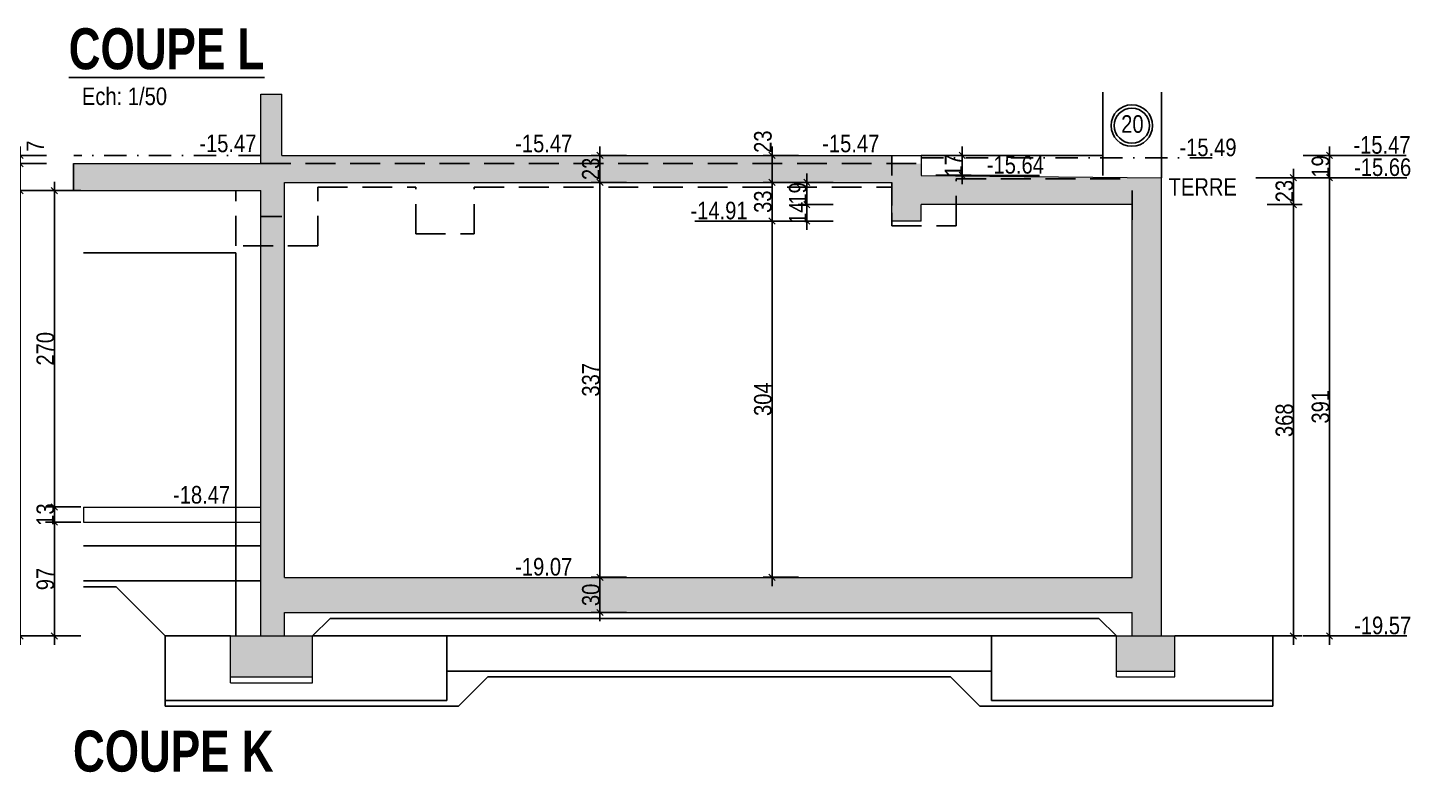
# Model space of a CAD drawing. Header units: centimetres. Extents: x 10803 to 23268, y -4986 to -786.
# Drawn here: x 20999 to 22178, y -3184 to -2554 of the extents above; entities that cross this region are included whole.
import ezdxf
from ezdxf.enums import TextEntityAlignment as Align

# ---------------------------------------------------------------- set-up
doc = ezdxf.new("R2010")
doc.units = ezdxf.units.CM
doc.header["$PDMODE"] = 1
doc.header["$PDSIZE"] = -2
doc.linetypes.add('CACHEX2', pattern=[19.05, 12.7, -6.35])
doc.linetypes.add('TIRETPT2', pattern=[12.7, 6.35, -3.175, 0, -3.175])
for name, color, linetype in [('01_cote_gen', 4, 'Continuous'), ('01_linteaux', 2, 'Continuous'), ('01_murs_sup', 2, 'CACHEX2'), ('01_poch_BN', 9, 'Continuous'), ('01_texte', 230, 'Continuous'), ('AA_COTES', 2, 'Continuous'), ('txt', 3, 'Continuous')]:
    doc.layers.add(name, color=color, linetype=linetype)
doc.layers.add('01_murs_coup', color=5, linetype='Continuous', lineweight=60)
doc.styles.add('Arial Narrow', font='ARIALN.TTF')
doc.styles.add('impact', font='impact.ttf')
doc.styles.add('STYLE2', font='ARIALN.TTF')
doc.dimstyles.new('JB50', dxfattribs={"dimscale": 0.1, "dimtxt": 150, "dimasz": 15, "dimexe": 0.1, "dimexo": 0.1, "dimgap": 0.09, "dimtad": 1, "dimdec": 1, "dimdsep": 46, "dimtxsty": 'STYLE2', "dimblk1": 'BOND_G', "dimblk2": 'BOND_D', "dimsah": 1, "dimcen": 1.5, "dimdle": 0.01, "dimse1": 1, "dimse2": 1, "dimclrd": 4, "dimclre": 2, "dimclrt": 6, "dimazin": 2, "dimtfac": 2.333333, "dimtdec": 1, "dimtix": 1, "dimtmove": 2, "dimatfit": 3, "dimldrblk": 'BOND_G', "dimfxl": 1, "dimtolj": 1, "dimtzin": 0, "dimarcsym": 0})

# ---------------------------------------------------------------- blocks, each defined once
blk = doc.blocks.new('BOND_G')
at = {"layer": 'AA_COTES', "color": 0}
for p, q in [((0, -5), (0, 15)), ((5, 0), (-5, 0)), ((1.77, 1.77), (-1.77, -1.77))]:
    blk.add_line(p, q, dxfattribs=at)
blk = doc.blocks.new('BOND_D')
at = {"layer": 'AA_COTES', "color": 0}
for p, q in [((5, 0), (-5, 0)), ((-1.77, -1.77), (1.77, 1.77)), ((0, 5), (0, -15))]:
    blk.add_line(p, q, dxfattribs=at)
blk = doc.blocks.new('*D2385')
at = {"layer": '01_cote_gen', "color": 4, "lineweight": -2, "transparency": 16777216}
blk.add_line((20992.3, -3071.5), (20992.3, -2694.5), dxfattribs=at)
at = {"layer": 'Defpoints', "color": 0, "lineweight": 0, "transparency": 16777216}
for p in [(20992.3, -2693), (21089.8, -2693), (21113.6, -3073)]:
    blk.add_point(p, dxfattribs=at)
at = {"layer": '01_cote_gen', "color": 4, "lineweight": -2, "transparency": 16777216, "xscale": 1.5, "yscale": 1.5, "zscale": 1.5}
for name, p, rotation in [('BOND_D', (20992.3, -2693), 90), ('BOND_G', (20992.3, -3073), 270)]:
    blk.add_blockref(name, p, dxfattribs=dict(at, rotation=rotation))
at = {"layer": '01_cote_gen', "color": 6, "transparency": 16777216, "insert": (20984.6, -2883), "char_height": 15, "attachment_point": 5, "rotation": 90, "style": 'STYLE2'}
blk.add_mtext('\\A1;380', dxfattribs=at)
blk = doc.blocks.new('*D2386')
at = {"layer": '01_cote_gen', "color": 4, "lineweight": -2, "transparency": 16777216}
blk.add_line((20992.3, -2691.5), (20992.3, -2671.5), dxfattribs=at)
at = {"layer": 'Defpoints', "color": 0, "lineweight": 0, "transparency": 16777216}
for p in [(20992.3, -2670), (21039.5, -2670), (21039.5, -2693)]:
    blk.add_point(p, dxfattribs=at)
at = {"layer": '01_cote_gen', "color": 4, "lineweight": -2, "transparency": 16777216, "xscale": 1.5, "yscale": 1.5, "zscale": 1.5}
for name, p, rotation in [('BOND_D', (20992.3, -2670), 90), ('BOND_G', (20992.3, -2693), 270)]:
    blk.add_blockref(name, p, dxfattribs=dict(at, rotation=rotation))
at = {"layer": '01_cote_gen', "color": 6, "transparency": 16777216, "insert": (20984.6, -2681.5), "char_height": 15, "attachment_point": 5, "rotation": 90, "style": 'STYLE2'}
blk.add_mtext('\\A1;23', dxfattribs=at)
blk = doc.blocks.new('*D2387')
at = {"layer": '01_cote_gen', "color": 4, "lineweight": -2, "transparency": 16777216}
blk.add_line((20992.3, -2668.5), (20992.3, -2664.5), dxfattribs=at)
at = {"layer": 'Defpoints', "color": 0, "lineweight": 0, "transparency": 16777216}
for p in [(20992.3, -2663), (21041.1, -2663), (21041.1, -2670)]:
    blk.add_point(p, dxfattribs=at)
at = {"layer": '01_cote_gen', "color": 4, "lineweight": -2, "transparency": 16777216, "xscale": 1.5, "yscale": 1.5, "zscale": 1.5}
for name, p, rotation in [('BOND_D', (20992.3, -2663), 90), ('BOND_G', (20992.3, -2670), 270)]:
    blk.add_blockref(name, p, dxfattribs=dict(at, rotation=rotation))
at = {"layer": '01_cote_gen', "color": 6, "transparency": 16777216, "insert": (21005.2, -2655.1), "char_height": 15, "attachment_point": 5, "rotation": 90, "style": 'STYLE2'}
blk.add_mtext('\\A1;7', dxfattribs=at)
blk = doc.blocks.new('*D2388')
at = {"layer": '01_cote_gen', "color": 4, "lineweight": -2, "transparency": 16777216}
blk.add_line((21021.5, -2961.5), (21021.5, -2694.5), dxfattribs=at)
at = {"layer": 'Defpoints', "color": 0, "lineweight": 0, "transparency": 16777216}
for p in [(21021.5, -2693), (21050, -2693), (21037.8, -2963)]:
    blk.add_point(p, dxfattribs=at)
at = {"layer": '01_cote_gen', "color": 4, "lineweight": -2, "transparency": 16777216, "xscale": 1.5, "yscale": 1.5, "zscale": 1.5}
for name, p, rotation in [('BOND_D', (21021.5, -2693), 90), ('BOND_G', (21021.5, -2963), 270)]:
    blk.add_blockref(name, p, dxfattribs=dict(at, rotation=rotation))
at = {"layer": '01_cote_gen', "color": 6, "transparency": 16777216, "insert": (21013.8, -2828), "char_height": 15, "attachment_point": 5, "rotation": 90, "style": 'STYLE2'}
blk.add_mtext('\\A1;270', dxfattribs=at)
blk = doc.blocks.new('*D2389')
at = {"layer": '01_cote_gen', "color": 4, "lineweight": -2, "transparency": 16777216}
blk.add_line((21021.5, -3071.5), (21021.5, -2977.5), dxfattribs=at)
at = {"layer": 'Defpoints', "color": 0, "lineweight": 0, "transparency": 16777216}
for p in [(21021.5, -2976), (21092.7, -2976), (21120.5, -3073)]:
    blk.add_point(p, dxfattribs=at)
at = {"layer": '01_cote_gen', "color": 4, "lineweight": -2, "transparency": 16777216, "xscale": 1.5, "yscale": 1.5, "zscale": 1.5}
for name, p, rotation in [('BOND_D', (21021.5, -2976), 90), ('BOND_G', (21021.5, -3073), 270)]:
    blk.add_blockref(name, p, dxfattribs=dict(at, rotation=rotation))
at = {"layer": '01_cote_gen', "color": 6, "transparency": 16777216, "insert": (21013.8, -3024.5), "char_height": 15, "attachment_point": 5, "rotation": 90, "style": 'STYLE2'}
blk.add_mtext('\\A1;97', dxfattribs=at)
blk = doc.blocks.new('*D2390')
at = {"layer": '01_cote_gen', "color": 4, "lineweight": -2, "transparency": 16777216}
for p, q in [((21021.5, -2961.5), (21021.5, -2960)), ((21021.5, -2963), (21021.5, -2976)), ((21021.5, -2977.5), (21021.5, -2979))]:
    blk.add_line(p, q, dxfattribs=at)
at = {"layer": 'Defpoints', "color": 0, "lineweight": 0, "transparency": 16777216}
for p in [(21080.8, -2963), (21021.5, -2976), (21080.8, -2976)]:
    blk.add_point(p, dxfattribs=at)
at = {"layer": '01_cote_gen', "color": 4, "lineweight": -2, "transparency": 16777216, "xscale": 1.5, "yscale": 1.5, "zscale": 1.5}
for name, p, rotation in [('BOND_G', (21021.5, -2963), 270), ('BOND_D', (21021.5, -2976), 90)]:
    blk.add_blockref(name, p, dxfattribs=dict(at, rotation=rotation))
at = {"layer": '01_cote_gen', "color": 6, "transparency": 16777216, "insert": (21013.8, -2969.5), "char_height": 15, "attachment_point": 5, "rotation": 90, "style": 'STYLE2'}
blk.add_mtext('\\A1;13', dxfattribs=at)
blk = doc.blocks.new('*D2391')
at = {"layer": '01_cote_gen', "color": 4, "lineweight": -2, "transparency": 16777216}
blk.add_line((21486.7, -3051.5), (21486.7, -3024.5), dxfattribs=at)
at = {"layer": 'Defpoints', "color": 0, "lineweight": 0, "transparency": 16777216}
for p in [(21486.7, -3023), (21495.4, -3023), (21495.4, -3053)]:
    blk.add_point(p, dxfattribs=at)
at = {"layer": '01_cote_gen', "color": 4, "lineweight": -2, "transparency": 16777216, "xscale": 1.5, "yscale": 1.5, "zscale": 1.5}
for name, p, rotation in [('BOND_D', (21486.7, -3023), 90), ('BOND_G', (21486.7, -3053), 270)]:
    blk.add_blockref(name, p, dxfattribs=dict(at, rotation=rotation))
at = {"layer": '01_cote_gen', "color": 6, "transparency": 16777216, "insert": (21479, -3038), "char_height": 15, "attachment_point": 5, "rotation": 90, "style": 'STYLE2'}
blk.add_mtext('\\A1;30', dxfattribs=at)
blk = doc.blocks.new('*D2392')
at = {"layer": '01_cote_gen', "color": 4, "lineweight": -2, "transparency": 16777216}
blk.add_line((21486.7, -3021.5), (21486.7, -2687.5), dxfattribs=at)
at = {"layer": 'Defpoints', "color": 0, "lineweight": 0, "transparency": 16777216}
for p in [(21486.7, -2686), (21527.9, -2686), (21509.2, -3023)]:
    blk.add_point(p, dxfattribs=at)
at = {"layer": '01_cote_gen', "color": 4, "lineweight": -2, "transparency": 16777216, "xscale": 1.5, "yscale": 1.5, "zscale": 1.5}
for name, p, rotation in [('BOND_D', (21486.7, -2686), 90), ('BOND_G', (21486.7, -3023), 270)]:
    blk.add_blockref(name, p, dxfattribs=dict(at, rotation=rotation))
at = {"layer": '01_cote_gen', "color": 6, "transparency": 16777216, "insert": (21479, -2854.5), "char_height": 15, "attachment_point": 5, "rotation": 90, "style": 'STYLE2'}
blk.add_mtext('\\A1;337', dxfattribs=at)
blk = doc.blocks.new('*D2393')
at = {"layer": '01_cote_gen', "color": 4, "lineweight": -2, "transparency": 16777216}
blk.add_line((21486.7, -2684.5), (21486.7, -2664.5), dxfattribs=at)
at = {"layer": 'Defpoints', "color": 0, "lineweight": 0, "transparency": 16777216}
for p in [(21486.7, -2663), (21535.8, -2663), (21535.8, -2686)]:
    blk.add_point(p, dxfattribs=at)
at = {"layer": '01_cote_gen', "color": 4, "lineweight": -2, "transparency": 16777216, "xscale": 1.5, "yscale": 1.5, "zscale": 1.5}
for name, p, rotation in [('BOND_D', (21486.7, -2663), 90), ('BOND_G', (21486.7, -2686), 270)]:
    blk.add_blockref(name, p, dxfattribs=dict(at, rotation=rotation))
at = {"layer": '01_cote_gen', "color": 6, "transparency": 16777216, "insert": (21479, -2674.5), "char_height": 15, "attachment_point": 5, "rotation": 90, "style": 'STYLE2'}
blk.add_mtext('\\A1;23', dxfattribs=at)
blk = doc.blocks.new('*D2420')
at = {"layer": '01_cote_gen', "color": 4, "lineweight": -2, "transparency": 16777216}
blk.add_line((21633.4, -2684.5), (21633.4, -2664.5), dxfattribs=at)
at = {"layer": 'Defpoints', "color": 0, "lineweight": 0, "transparency": 16777216}
for p in [(21633.4, -2663), (21655.9, -2663), (21655.9, -2686)]:
    blk.add_point(p, dxfattribs=at)
at = {"layer": '01_cote_gen', "color": 4, "lineweight": -2, "transparency": 16777216, "xscale": 1.5, "yscale": 1.5, "zscale": 1.5}
for name, p, rotation in [('BOND_D', (21633.4, -2663), 90), ('BOND_G', (21633.4, -2686), 270)]:
    blk.add_blockref(name, p, dxfattribs=dict(at, rotation=rotation))
at = {"layer": '01_cote_gen', "color": 6, "transparency": 16777216, "insert": (21625.7, -2651.3), "char_height": 15, "attachment_point": 5, "rotation": 90, "style": 'STYLE2'}
blk.add_mtext('\\A1;23', dxfattribs=at)
blk = doc.blocks.new('*D2421')
at = {"layer": '01_cote_gen', "color": 4, "lineweight": -2, "transparency": 16777216}
blk.add_line((22108.8, -2683.5), (22108.8, -3071.5), dxfattribs=at)
at = {"layer": 'Defpoints', "color": 0, "lineweight": 0, "transparency": 16777216}
for p in [(22036.5, -2682), (22047.9, -3073), (22108.8, -3073)]:
    blk.add_point(p, dxfattribs=at)
at = {"layer": '01_cote_gen', "color": 4, "lineweight": -2, "transparency": 16777216, "xscale": 1.5, "yscale": 1.5, "zscale": 1.5}
for name, p, rotation in [('BOND_G', (22108.8, -2682), 90), ('BOND_D', (22108.8, -3073), 270)]:
    blk.add_blockref(name, p, dxfattribs=dict(at, rotation=rotation))
at = {"layer": '01_cote_gen', "color": 6, "lineweight": 0, "transparency": 16777216, "insert": (22101.2, -2877.5), "char_height": 15, "attachment_point": 5, "rotation": 90, "style": 'STYLE2'}
blk.add_mtext('\\A1;391', dxfattribs=at)
blk = doc.blocks.new('*D2445')
at = {"layer": '01_cote_gen', "color": 4, "lineweight": -2, "transparency": 16777216}
blk.add_line((22078, -2683.5), (22078, -2703.5), dxfattribs=at)
at = {"layer": 'Defpoints', "color": 0, "lineweight": 0, "transparency": 16777216}
for p in [(21965.5, -2682), (21940.5, -2705), (22078, -2705)]:
    blk.add_point(p, dxfattribs=at)
at = {"layer": '01_cote_gen', "color": 4, "lineweight": -2, "transparency": 16777216, "xscale": 1.5, "yscale": 1.5, "zscale": 1.5}
for name, p, rotation in [('BOND_G', (22078, -2682), 90), ('BOND_D', (22078, -2705), 270)]:
    blk.add_blockref(name, p, dxfattribs=dict(at, rotation=rotation))
at = {"layer": '01_cote_gen', "color": 6, "lineweight": 0, "transparency": 16777216, "insert": (22070.4, -2693.5), "char_height": 15, "attachment_point": 5, "rotation": 90, "style": 'STYLE2'}
blk.add_mtext('\\A1;23', dxfattribs=at)
blk = doc.blocks.new('*D2446')
at = {"layer": '01_cote_gen', "color": 4, "lineweight": -2, "transparency": 16777216}
blk.add_line((22078, -2706.5), (22078, -3071.5), dxfattribs=at)
at = {"layer": 'Defpoints', "color": 0, "lineweight": 0, "transparency": 16777216}
for p in [(22055.5, -2705), (22041.4, -3073), (22078, -3073)]:
    blk.add_point(p, dxfattribs=at)
at = {"layer": '01_cote_gen', "color": 4, "lineweight": -2, "transparency": 16777216, "xscale": 1.5, "yscale": 1.5, "zscale": 1.5}
for name, p, rotation in [('BOND_G', (22078, -2705), 90), ('BOND_D', (22078, -3073), 270)]:
    blk.add_blockref(name, p, dxfattribs=dict(at, rotation=rotation))
at = {"layer": '01_cote_gen', "color": 6, "lineweight": 0, "transparency": 16777216, "insert": (22070.4, -2889), "char_height": 15, "attachment_point": 5, "rotation": 90, "style": 'STYLE2'}
blk.add_mtext('\\A1;368', dxfattribs=at)
blk = doc.blocks.new('*D2447')
at = {"layer": '01_cote_gen', "color": 4, "lineweight": -2, "transparency": 16777216}
blk.add_line((21795.6, -2664.5), (21795.6, -2678.5), dxfattribs=at)
at = {"layer": 'Defpoints', "color": 0, "lineweight": 0, "transparency": 16777216}
for p in [(21760.5, -2663), (21760.5, -2680), (21795.6, -2680)]:
    blk.add_point(p, dxfattribs=at)
at = {"layer": '01_cote_gen', "color": 4, "lineweight": -2, "transparency": 16777216, "xscale": 1.5, "yscale": 1.5, "zscale": 1.5}
for name, p, rotation in [('BOND_G', (21795.6, -2663), 90), ('BOND_D', (21795.6, -2680), 270)]:
    blk.add_blockref(name, p, dxfattribs=dict(at, rotation=rotation))
at = {"layer": '01_cote_gen', "color": 6, "lineweight": 0, "transparency": 16777216, "insert": (21788.1, -2671.5), "char_height": 15, "attachment_point": 5, "rotation": 90, "style": 'STYLE2'}
blk.add_mtext('\\A1;17', dxfattribs=at)
blk = doc.blocks.new('*D2449')
at = {"layer": '01_cote_gen', "color": 4, "lineweight": -2, "transparency": 16777216}
blk.add_line((22108.8, -2664.5), (22108.8, -2680.5), dxfattribs=at)
at = {"layer": 'Defpoints', "color": 0, "lineweight": 0, "transparency": 16777216}
for p in [(21760.5, -2663), (21965.5, -2682), (22108.8, -2682)]:
    blk.add_point(p, dxfattribs=at)
at = {"layer": '01_cote_gen', "color": 4, "lineweight": -2, "transparency": 16777216, "xscale": 1.5, "yscale": 1.5, "zscale": 1.5}
for name, p, rotation in [('BOND_G', (22108.8, -2663), 90), ('BOND_D', (22108.8, -2682), 270)]:
    blk.add_blockref(name, p, dxfattribs=dict(at, rotation=rotation))
at = {"layer": '01_cote_gen', "color": 6, "lineweight": 0, "transparency": 16777216, "insert": (22101.2, -2672.5), "char_height": 15, "attachment_point": 5, "rotation": 90, "style": 'STYLE2'}
blk.add_mtext('\\A1;19', dxfattribs=at)
blk = doc.blocks.new('*D2426')
at = {"layer": '01_cote_gen', "color": 4, "lineweight": -2, "transparency": 16777216}
blk.add_line((21633.4, -3021.5), (21633.4, -2720.5), dxfattribs=at)
at = {"layer": 'Defpoints', "color": 0, "lineweight": 0, "transparency": 16777216}
for p in [(21633.4, -2719), (21735.5, -2719), (21735.5, -3023)]:
    blk.add_point(p, dxfattribs=at)
at = {"layer": '01_cote_gen', "color": 4, "lineweight": -2, "transparency": 16777216, "xscale": 1.5, "yscale": 1.5, "zscale": 1.5}
for name, p, rotation in [('BOND_D', (21633.4, -2719), 90), ('BOND_G', (21633.4, -3023), 270)]:
    blk.add_blockref(name, p, dxfattribs=dict(at, rotation=rotation))
at = {"layer": '01_cote_gen', "color": 6, "lineweight": 0, "transparency": 16777216, "insert": (21625.7, -2871), "char_height": 15, "attachment_point": 5, "rotation": 90, "style": 'STYLE2'}
blk.add_mtext('\\A1;304', dxfattribs=at)
blk = doc.blocks.new('*D2427')
at = {"layer": '01_cote_gen', "color": 4, "lineweight": -2, "transparency": 16777216}
blk.add_line((21633.4, -2717.5), (21633.4, -2687.5), dxfattribs=at)
at = {"layer": 'Defpoints', "color": 0, "lineweight": 0, "transparency": 16777216}
for p in [(21633.4, -2686), (21655.9, -2686), (21655.9, -2719)]:
    blk.add_point(p, dxfattribs=at)
at = {"layer": '01_cote_gen', "color": 4, "lineweight": -2, "transparency": 16777216, "xscale": 1.5, "yscale": 1.5, "zscale": 1.5}
for name, p, rotation in [('BOND_D', (21633.4, -2686), 90), ('BOND_G', (21633.4, -2719), 270)]:
    blk.add_blockref(name, p, dxfattribs=dict(at, rotation=rotation))
at = {"layer": '01_cote_gen', "color": 6, "lineweight": 0, "transparency": 16777216, "insert": (21625.7, -2702.5), "char_height": 15, "attachment_point": 5, "rotation": 90, "style": 'STYLE2'}
blk.add_mtext('\\A1;33', dxfattribs=at)
blk = doc.blocks.new('*D2428')
at = {"layer": '01_poch_BN', "color": 4, "lineweight": -2, "transparency": 16777216}
blk.add_line((21663.1, -2703.5), (21663.1, -2687.5), dxfattribs=at)
at = {"layer": 'Defpoints', "color": 0, "lineweight": 0, "transparency": 16777216}
for p in [(21663.1, -2686), (21676.3, -2686), (21676.3, -2705)]:
    blk.add_point(p, dxfattribs=at)
at = {"layer": '01_poch_BN', "color": 4, "lineweight": -2, "transparency": 16777216, "xscale": 1.5, "yscale": 1.5, "zscale": 1.5}
for name, p, rotation in [('BOND_D', (21663.1, -2686), 90), ('BOND_G', (21663.1, -2705), 270)]:
    blk.add_blockref(name, p, dxfattribs=dict(at, rotation=rotation))
at = {"layer": '01_poch_BN', "color": 6, "lineweight": 0, "transparency": 16777216, "insert": (21655.4, -2695.5), "char_height": 15, "attachment_point": 5, "rotation": 90, "style": 'STYLE2'}
blk.add_mtext('\\A1;19', dxfattribs=at)
blk = doc.blocks.new('*D2454')
at = {"layer": '01_poch_BN', "color": 4, "lineweight": -2, "transparency": 16777216}
for p, q in [((21663.1, -2703.5), (21663.1, -2702)), ((21663.1, -2705), (21663.1, -2719)), ((21663.1, -2720.5), (21663.1, -2722))]:
    blk.add_line(p, q, dxfattribs=at)
at = {"layer": 'Defpoints', "color": 0, "lineweight": 0, "transparency": 16777216}
for p in [(21760.5, -2705), (21663.1, -2719), (21760.5, -2719)]:
    blk.add_point(p, dxfattribs=at)
at = {"layer": '01_poch_BN', "color": 4, "lineweight": -2, "transparency": 16777216, "xscale": 1.5, "yscale": 1.5, "zscale": 1.5}
for name, p, rotation in [('BOND_G', (21663.1, -2705), 270), ('BOND_D', (21663.1, -2719), 90)]:
    blk.add_blockref(name, p, dxfattribs=dict(at, rotation=rotation))
at = {"layer": '01_poch_BN', "color": 6, "lineweight": 0, "transparency": 16777216, "insert": (21655.5, -2712), "char_height": 15, "attachment_point": 5, "rotation": 90, "style": 'STYLE2'}
blk.add_mtext('\\A1;14', dxfattribs=at)

msp = doc.modelspace()

# ---------------------------------------------------------------- hatches: boundary and pattern name
at = {"layer": '01_poch_BN', "lineweight": 0}
h = msp.add_hatch(color=256, dxfattribs=at)
h.dxf.hatch_style = 1
h.paths.add_polyline_path([(21197.55, -2670.03), (21037.81, -2670.03), (21037.81, -2693.03), (21197.55, -2693.03), (21197.55, -2740.03), (21217.55, -2740.03), (21217.55, -2686.03), (21735.55, -2686.03), (21735.55, -2719.03), (21760.55, -2719.03), (21760.55, -2705.03), (21940.54, -2705.03), (21940.54, -3023.03), (21440.55, -3023.03), (21217.55, -3023.03), (21217.55, -2740.03), (21197.55, -2740.03), (21197.55, -3073.03), (21217.55, -3073.03), (21217.55, -3053.03), (21940.54, -3053.03), (21940.54, -3073.03), (21965.54, -3073.03), (21965.54, -2682.03), (21760.55, -2680.03), (21760.55, -2670.03)])
h.paths.add_polyline_path([(21215.55, -2610.84), (21197.55, -2610.84), (21197.55, -2670.03), (21735.55, -2670.03), (21735.55, -2663.03), (21215.55, -2663.03)])
h.paths.add_polyline_path([(21977.03, -3073.03), (21927.03, -3073.03), (21927.03, -3103.03), (21977.03, -3103.03)])
h.paths.add_polyline_path([(21241.54, -3073.03), (21171.54, -3073.03), (21171.54, -3108.03), (21241.54, -3108.03)])

# ---------------------------------------------------------------- linework, layer by layer
at = {"layer": '01_linteaux', "ltscale": 0.5}
for p, q in [((21915.54, -2680.03), (21915.54, -2608.98)), ((21965.54, -2682.03), (21965.54, -2608.98)), ((21760.55, -2663.03), (21915.54, -2663.03)), ((21046.28, -2746.03), (21176.05, -2746.03)), ((21176.05, -3073.03), (21176.05, -2746.03)), ((21046.28, -2996.03), (21197.55, -2996.03)), ((21046.28, -3026.03), (21197.55, -3026.03)), ((21046.28, -3031.03), (21074.05, -3031.03)), ((21116.05, -3073.03), (21074.05, -3031.03)), ((21256.54, -3058.03), (21241.54, -3073.03)), ((21256.54, -3058.03), (21912.03, -3058.03)), ((21912.03, -3058.03), (21927.03, -3073.03)), ((21171.54, -3073.03), (21116.05, -3073.03)), ((21116.05, -3073.03), (21116.05, -3133.03)), ((21241.54, -3073.03), (21356.05, -3073.03)), ((21356.05, -3073.03), (21356.05, -3128.03)), ((21356.05, -3073.03), (21820.54, -3073.03)), ((21927.03, -3073.03), (21820.54, -3073.03)), ((21820.54, -3073.03), (21820.54, -3128.03)), ((21977.03, -3073.03), (22060.54, -3073.03)), ((22060.54, -3073.03), (22060.54, -3133.03)), ((21356.05, -3103.03), (21820.54, -3103.03)), ((21366.05, -3133.03), (21391.05, -3108.03)), ((21391.05, -3108.03), (21785.54, -3108.03)), ((21810.54, -3133.03), (21785.54, -3108.03)), ((21116.05, -3128.03), (21356.05, -3128.03)), ((21116.05, -3133.03), (21366.05, -3133.03)), ((21810.54, -3133.03), (22060.54, -3133.03)), ((21820.54, -3128.03), (22060.54, -3128.03))]:
    msp.add_line(p, q, dxfattribs=at)
at = {"layer": '01_murs_coup', "lineweight": 0}
for p, q in [((21197.55, -2670.03), (21197.55, -2610.84)), ((21215.55, -2663.03), (21215.55, -2610.84)), ((21215.55, -2663.03), (21760.55, -2663.03)), ((21760.55, -2663.03), (21760.55, -2680.03)), ((21760.55, -2663.03), (21760.55, -2680.03)), ((21037.81, -2670.03), (21197.55, -2670.03)), ((21217.55, -2686.03), (21735.55, -2686.03)), ((21735.55, -2686.03), (21735.55, -2705.03)), ((21735.55, -2719.03), (21735.55, -2686.03)), ((21760.55, -2680.03), (21965.54, -2682.03)), ((21965.54, -3073.03), (21965.54, -2682.03)), ((21037.81, -2693.03), (21197.55, -2693.03)), ((21197.55, -3073.03), (21197.55, -2693.03)), ((21760.55, -2719.03), (21760.55, -2705.03)), ((21760.55, -2719.03), (21735.55, -2719.03)), ((21940.54, -3023.03), (21940.54, -2718.03)), ((21046.28, -2963.03), (21197.55, -2963.03)), ((21046.28, -2976.03), (21197.55, -2976.03)), ((21217.55, -3023.03), (21940.54, -3023.03)), ((21217.55, -3053.03), (21940.54, -3053.03)), ((21940.54, -3073.03), (21940.54, -3053.03)), ((21171.54, -3113.03), (21171.54, -3073.03)), ((21171.54, -3073.03), (21241.54, -3073.03)), ((21241.54, -3113.03), (21241.54, -3073.03)), ((21927.03, -3108.03), (21927.03, -3073.03)), ((21927.03, -3073.03), (21977.03, -3073.03)), ((21977.03, -3108.03), (21977.03, -3073.03)), ((21171.54, -3108.03), (21241.54, -3108.03)), ((21927.03, -3103.03), (21977.03, -3103.03)), ((21927.03, -3108.03), (21977.03, -3108.03)), ((21171.54, -3113.03), (21241.54, -3113.03))]:
    msp.add_line(p, q, dxfattribs=at)
for points in [[(21217.55, -3023.03), (21217.55, -2686.03)], [(21440.55, -3023.03), (21940.54, -3023.03), (21940.54, -2705.03), (21760.55, -2705.03)], [(21217.55, -3073.03), (21217.55, -3053.03)]]:
    msp.add_lwpolyline(points, dxfattribs=at)
at = {"layer": '01_murs_sup', "ltscale": 2}
for p, q in [((21735.55, -2680.03), (21735.55, -2663.03)), ((21197.55, -2670.03), (21760.55, -2670.03)), ((21790.5, -2683.03), (21940.54, -2683.03)), ((21790.5, -2723.03), (21790.5, -2683.03)), ((21176.05, -2740.03), (21176.05, -2693.03)), ((21246.05, -2690.03), (21329.54, -2690.03)), ((21246.05, -2740.03), (21246.05, -2690.03)), ((21329.54, -2730.03), (21329.54, -2690.03)), ((21379.54, -2690.03), (21735.55, -2690.03)), ((21379.54, -2730.03), (21379.54, -2690.03)), ((21940.54, -2718.03), (21940.54, -2693.03)), ((21735.55, -2723.03), (21790.5, -2723.03)), ((21329.54, -2730.03), (21379.54, -2730.03)), ((21246.05, -2740.03), (21176.05, -2740.03))]:
    msp.add_line(p, q, dxfattribs=at)
at = {"layer": '01_murs_sup'}
msp.add_line((21735.55, -2693.03), (21735.55, -2723.03), dxfattribs=at)
at = {"layer": '01_poch_BN', "lineweight": 0}
msp.add_line((21197.55, -2610.84), (21215.55, -2610.84), dxfattribs=at)
at = {"layer": '01_poch_BN'}
for p, q in [((21037.81, -2670.03), (21037.81, -2693.03)), ((21197.55, -2714.99), (21215.55, -2714.99))]:
    msp.add_line(p, q, dxfattribs=at)
at = {"layer": '01_poch_BN', "lineweight": 0, "ltscale": 0.2}
msp.add_line((21046.28, -2963.03), (21046.28, -2976.03), dxfattribs=at)
at = {"layer": '01_texte'}
for p, q in [((22174.14, -2663.03), (22115.75, -2663.03)), ((21861.52, -2680.03), (21803.13, -2680.03)), ((22104.42, -2682.03), (22046.03, -2682.03)), ((22174.74, -2682.03), (22116.35, -2682.03)), ((21625.89, -2719.03), (21567.5, -2719.03)), ((22174.74, -3073.03), (22116.35, -3073.03))]:
    msp.add_line(p, q, dxfattribs=at)
for radius in [17.71, 14.99]:
    msp.add_circle((21940.24, -2637.54), radius, dxfattribs=at)
at = {"layer": 'txt', "linetype": 'TIRETPT2', "ltscale": 3}
for p, q in [((21197.55, -2663.03), (21038.03, -2663.03)), ((21760.55, -2665.03), (22025.92, -2665.03))]:
    msp.add_line(p, q, dxfattribs=at)

# ---------------------------------------------------------------- texts
at = {"layer": '01_texte'}
for s, height, style, p in [('%%UCOUPE L', 35, 'impact', (21117.12, -2600)), ('Ech: 1/50', 15, 'Arial Narrow', (21081.24, -2624.56)), ('%%UCOUPE K', 35, 'impact', (21122.85, -3199.31))]:
    msp.add_text(s, height=height, dxfattribs=dict(at, style=style)).set_placement(p, align=Align.BOTTOM_CENTER)
at = {"layer": '01_texte', "style": 'Arial Narrow'}
for s, p in [('20', (21931.15, -2643.72)), ('-15.47', (21145.02, -2660.23)), ('-15.47', (21414.39, -2660.32)), ('-15.47', (21676.22, -2660.32)), ('-15.49', (21980.8, -2663.64)), ('-15.47', (22129.18, -2661.54)), ('-15.64', (21816.55, -2678.54)), ('-15.66', (22129.77, -2680.54)), ('TERRE', (21971.63, -2697.43)), ('-14.91', (21563.87, -2717.54)), ('-18.47', (21122.62, -2960.1)), ('-19.07', (21414.39, -3021.49)), ('-19.57', (22129.77, -3071.54))]:
    msp.add_text(s, height=15, dxfattribs=at).set_placement(p)

# ---------------------------------------------------------------- dimensions: what is measured, and where the dimension line sits
at = {"layer": '01_cote_gen'}
for base, p1, p2, picture, middle in [((21633.39, -2663.03), (21655.89, -2686.03), (21655.89, -2663.03), '*D2420', (21625.72, -2651.26)), ((20992.31, -2663.03), (21041.13, -2670.03), (21041.13, -2663.03), '*D2387', (21005.22, -2655.06))]:
    dim = msp.add_linear_dim(base=base, p1=p1, p2=p2, angle=90, dimstyle='JB50', dxfattribs=at)
    dim.commit()
    dim.dimension.update_dxf_attribs({"geometry": picture, "text_midpoint": middle, "dimtype": 160})
for base, p1, p2, picture, middle in [((20992.31, -2670.03), (21039.48, -2693.03), (21039.48, -2670.03), '*D2386', (20984.64, -2681.53)), ((21486.65, -2663.03), (21535.8, -2686.03), (21535.8, -2663.03), '*D2393', (21478.98, -2674.53)), ((20992.31, -2693.03), (21113.61, -3073.03), (21089.77, -2693.03), '*D2385', (20984.64, -2883.03)), ((21021.45, -2693.03), (21037.78, -2963.03), (21050.02, -2693.03), '*D2388', (21013.78, -2828.03)), ((21486.65, -2686.03), (21509.15, -3023.03), (21527.87, -2686.03), '*D2392', (21478.98, -2854.53)), ((21021.45, -2976.03), (21080.83, -2963.03), (21080.83, -2976.03), '*D2390', (21013.78, -2969.53)), ((21021.45, -2976.03), (21120.54, -3073.03), (21092.74, -2976.03), '*D2389', (21013.78, -3024.53)), ((21486.65, -3023.03), (21495.37, -3053.03), (21495.37, -3023.03), '*D2391', (21478.98, -3038.03))]:
    dim = msp.add_linear_dim(base=base, p1=p1, p2=p2, angle=90, dimstyle='JB50', dxfattribs=at)
    dim.commit()
    dim.dimension.update_dxf_attribs({"geometry": picture, "text_midpoint": middle})
at = {"layer": '01_cote_gen', "lineweight": 0}
for base, p1, p2, picture, middle in [((21795.63, -2680.03), (21760.55, -2663.03), (21760.55, -2680.03), '*D2447', (21788.09, -2671.53)), ((22108.85, -2682.03), (21760.55, -2663.03), (21965.54, -2682.03), '*D2449', (22101.18, -2672.53)), ((22078.04, -2705.03), (21965.54, -2682.03), (21940.54, -2705.03), '*D2445', (22070.37, -2693.53)), ((22108.85, -3073.03), (22036.45, -2682.03), (22047.95, -3073.03), '*D2421', (22101.18, -2877.53)), ((21633.39, -2686.03), (21655.89, -2719.03), (21655.89, -2686.03), '*D2427', (21625.72, -2702.53)), ((22078.04, -3073.03), (22055.54, -2705.03), (22041.44, -3073.03), '*D2446', (22070.37, -2889.03)), ((21633.39, -2719.03), (21735.55, -3023.03), (21735.55, -2719.03), '*D2426', (21625.72, -2871.03))]:
    dim = msp.add_linear_dim(base=base, p1=p1, p2=p2, angle=90, dimstyle='JB50', dxfattribs=at)
    dim.commit()
    dim.dimension.update_dxf_attribs({"geometry": picture, "text_midpoint": middle})
at = {"layer": '01_poch_BN', "lineweight": 0}
for base, p1, p2, picture, middle in [((21663.05, -2686.03), (21676.26, -2705.03), (21676.26, -2686.03), '*D2428', (21655.38, -2695.53)), ((21663.05, -2719.03), (21760.55, -2705.03), (21760.55, -2719.03), '*D2454', (21655.51, -2712.03))]:
    dim = msp.add_linear_dim(base=base, p1=p1, p2=p2, angle=90, dimstyle='JB50', dxfattribs=at)
    dim.commit()
    dim.dimension.update_dxf_attribs({"geometry": picture, "text_midpoint": middle})

doc.saveas('drawing.dxf')
